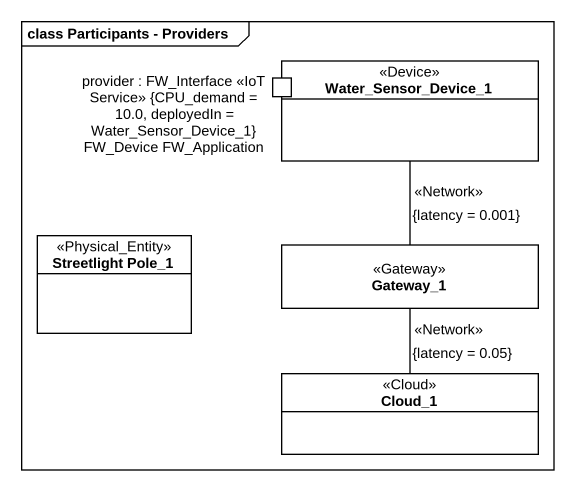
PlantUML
@startuml
mainframe class Participants - Providers
allowmixing
hide circle
hide empty members
rectangle Water_Sensor_Device_1 <<Device>> #FFFFFF {
  port "provider : FW_Interface <<IoT Service>> {CPU_demand = 10.0, deployedIn = Water_Sensor_Device_1} FW_Device FW_Application" as provider_FW_Interface_IoT #FFFFFF
}
class "Streetlight Pole_1" as Streetlight_Pole_1 <<Physical_Entity>> #FFFFFF
class Gateway_1 <<Gateway>> #FFFFFF
class Cloud_1 <<Cloud>> #FFFFFF
Water_Sensor_Device_1 -- Gateway_1 : <<Network>>\n{latency = 0.001}
Gateway_1 -- Cloud_1 : <<Network>>\n{latency = 0.05}
@enduml
